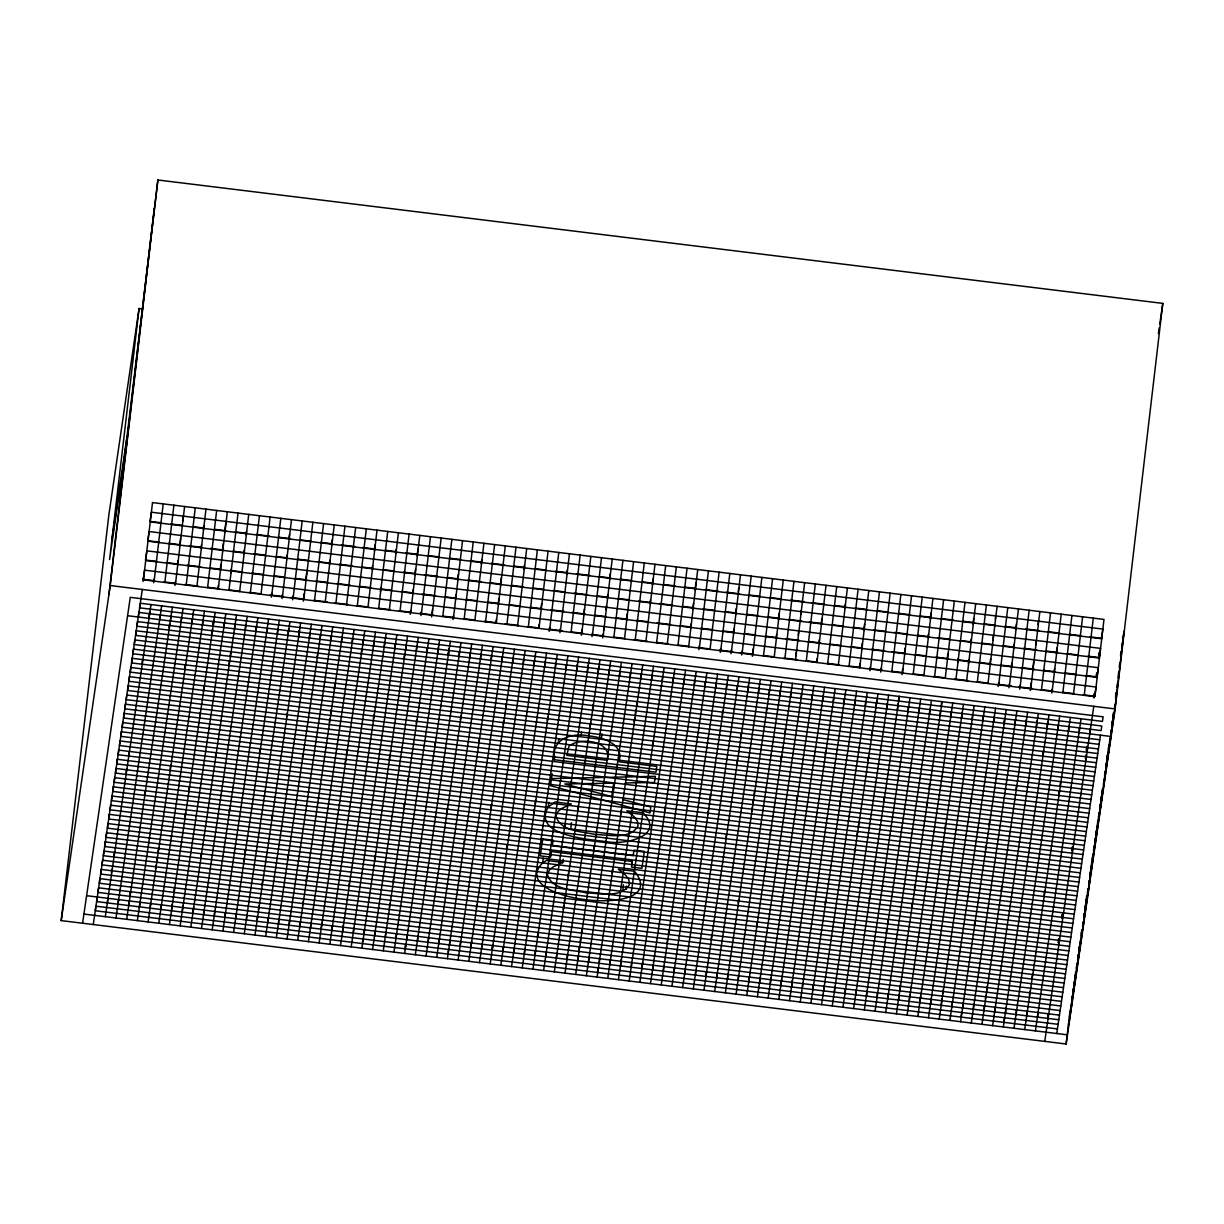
<?xml version="1.0" encoding="UTF-8"?>
<svg xmlns="http://www.w3.org/2000/svg" width="1224" height="1224" viewBox="0 0 1224 1224"><rect width="100%" height="100%" fill="white"/><g stroke="black" fill="none" stroke-linecap="round" stroke-linejoin="round"><path stroke-width="1.5" d="M607.976 756.386C607.578 739.832 579.595 737.659 569.022 746.089L566.773 755.346L607.395 760.333L608.343 753.158M124.358 458.587L157.881 179.989L1162.8 303.399L1115.156 708.941L1066.119 1044.011L61.2 920.601L108.844 515.059L139.062 308.509L142.627 308.938M139.062 308.509L109.579 559.552L127.036 440.227M108.89 594.711L154.27 208.478M61.2 920.601L110.236 585.531L157.881 179.989M95.855 905.944L95.288 910.763L1057.444 1028.925M97.201 896.764L96.635 901.583L1058.791 1019.745M98.547 887.584L97.981 892.403L1060.137 1010.565M99.878 878.404L99.312 883.223L1061.483 1001.385M101.225 869.224L100.659 874.043L1062.83 992.205M102.571 860.044L102.005 864.863L1064.161 983.04M103.918 850.864L103.352 855.698L1065.507 973.86M105.264 841.684L104.698 846.518L1066.854 964.68M106.595 832.504L106.029 837.338L1068.2 955.5M107.941 823.324L107.375 828.158L1069.546 946.32M109.288 814.144L108.722 818.978L1070.878 937.14M110.634 804.964L110.068 809.798L1072.224 927.96M111.981 795.784L111.415 800.618L1073.57 918.78M113.312 786.604L112.746 791.438L1074.917 909.6M114.658 777.424L114.092 782.258L1076.263 900.42M116.005 768.244L115.439 773.078L1077.594 891.24M117.351 759.064L116.785 763.898L1078.941 882.06M118.697 749.884L118.131 754.718L1080.287 872.88M120.029 740.704L119.462 745.538L1081.634 863.7M121.375 731.524L120.809 736.358L1082.98 854.52M122.721 722.344L122.155 727.178L1084.311 845.34M124.068 713.164L123.502 717.998L1085.657 836.16M125.414 703.984L124.848 708.818L1087.004 826.98M126.562 696.41L126.179 699.638L1088.35 817.8M128.092 685.624L127.525 690.458L1089.697 808.62M129.438 676.444L128.872 681.278L1091.028 799.44M130.784 667.264L130.218 672.098L1092.374 790.26M132.131 658.084L131.565 662.918L1093.721 781.08M133.462 648.904L132.896 653.738L1095.067 771.9M134.808 639.724L134.242 644.558L1096.413 762.72M136.155 630.544L135.589 635.378L1097.744 753.54M137.501 621.364L136.935 626.198L1099.091 744.36M138.281 617.018L138.847 612.184M139.995 604.61L139.613 607.838L1101.784 726L1101.11 730.59L138.955 612.428M142.978 581.461L143.422 577.697M107.314 902.899L107.896 898.079M148.961 618.319L149.726 611.893M153.673 582.777L154.117 579.013M154.132 581.125L163.205 503.89M118.009 904.215L118.575 899.395M159.655 619.635L160.222 614.815M164.827 582.44L173.9 505.191M128.704 905.531L129.27 900.696M170.35 620.951L170.916 616.131M175.047 585.393L175.491 581.63M177.495 564.677L177.939 560.913M179.698 545.827L180.586 538.3M182.575 521.347L183.019 517.568M175.506 583.756L184.595 506.507M139.398 906.846L139.964 902.011M181.045 622.266L181.611 617.432M186.201 585.072L195.274 507.822M150.078 908.162L150.644 903.327M191.724 623.582L192.29 618.747M201.088 548.459L201.532 544.695M203.291 529.625L203.735 525.846M196.896 586.388L205.969 509.138M160.772 909.463L161.339 904.643M202.419 624.898L202.985 620.063M207.59 587.688L216.663 510.454M171.467 910.778L172.217 904.337M213.114 626.198L213.68 621.379M218.04 588.775L218.484 584.995M220.259 569.925L220.917 564.279M222.462 551.091L223.349 543.548M224.68 532.241L225.782 522.832M218.27 589.004L227.343 511.754M182.162 912.094L182.911 905.653M223.808 627.514L224.375 622.695M230.724 573.123L231.168 569.359M228.965 590.32L238.037 513.07M192.841 913.41L193.606 906.969M234.488 628.83L235.054 623.995M243.851 553.707L244.295 549.943M246.055 534.873L246.498 531.109M239.659 591.636L248.732 514.386M203.536 914.726L204.102 909.891M245.183 630.146L245.749 625.311M250.354 592.952L259.427 515.702M214.231 916.026L214.797 911.207M255.877 631.462L256.443 626.627M261.033 594.252L270.106 517.018M224.925 917.342L225.491 912.523M266.557 632.762L267.138 627.943M271.269 597.22L271.713 593.441M271.728 595.568L280.801 518.318M235.605 918.658L236.171 913.823M277.251 634.078L277.817 629.258M281.964 598.536L282.407 594.757M286.615 558.97L287.059 555.191M289.048 538.239L289.491 534.475M282.423 596.884L291.496 519.634M246.299 919.974L246.865 915.139M287.946 635.394L288.696 628.952M292.658 599.837L293.102 596.073M293.117 598.199L302.19 520.95M256.994 921.289L257.56 916.455M298.641 636.709L299.39 630.268L298.748 634.047M303.338 601.152L304.225 593.625M305.77 580.436L306.658 572.893M303.797 599.515L312.87 522.266M267.689 922.59L268.255 917.771M309.32 638.025L309.901 633.191M314.492 600.831L323.564 523.581M278.368 923.906L278.934 919.086M320.015 639.326L320.581 634.506M329.378 564.218L329.822 560.439M331.582 545.369L332.255 539.723M325.186 602.132L334.259 524.897M289.063 925.222L289.629 920.402M330.709 640.642L331.276 635.822M335.866 603.447L344.954 526.198M299.758 926.537L300.324 921.703M341.404 641.957L341.97 637.138M346.56 604.763L355.633 527.513M310.437 927.853L311.018 923.018M352.084 643.273L352.65 638.438M357.255 606.079L366.328 528.829M321.132 929.169L321.897 922.728M362.778 644.589L363.344 639.754M372.142 569.466L372.57 565.702M374.345 550.632L375.018 544.971M367.95 607.395L377.023 530.145M331.826 930.469L332.392 925.65M373.473 645.905L374.039 641.07M380.389 591.498L380.832 587.734M378.629 608.695L387.717 531.461M342.521 931.785L343.271 925.344M384.168 647.205L384.734 642.386M395.734 553.248L396.178 549.484M389.324 610.011L398.397 532.761M353.2 933.101L353.782 928.266M394.847 648.521L395.413 643.702M400.019 611.327L409.091 534.077M363.895 934.417L364.461 929.582M405.542 649.837L406.108 645.002M410.254 614.28L410.698 610.516M412.687 593.563L413.131 589.784M414.89 574.714L415.563 569.068M417.109 555.88L417.996 548.337M410.713 612.643L419.786 535.393M374.59 935.733L375.156 930.898M416.237 651.153L416.803 646.318M420.934 615.596L421.377 611.832M421.393 613.958L430.466 536.709M385.285 937.033L385.851 932.214M426.931 652.468L427.497 647.634M431.628 616.911L432.516 609.368M432.087 615.259L441.16 538.024M395.964 938.349L396.53 933.529M437.611 653.769L438.376 647.343M442.782 616.575L451.855 539.325M405.404 946.994L405.787 943.781L405.236 947.452M406.659 939.665L407.225 934.83M448.305 655.085L449.055 648.644M453.018 619.543L453.461 615.764M455.45 598.811L455.894 595.048M457.654 579.977L458.327 574.316M453.477 617.891L462.55 540.641M417.353 940.981L417.919 936.146M459 656.401L459.566 651.566M464.156 619.206L473.229 541.957M428.048 942.296L428.614 937.462M469.695 657.716L470.261 652.882M481.262 563.759L481.69 559.98M474.851 620.522L483.924 543.272M438.728 943.597L439.294 938.777M480.374 659.032L480.94 654.197M485.546 621.838L494.618 544.588M448.168 952.241L448.55 949.028M449.422 944.913L449.988 940.093M491.069 660.333L491.635 655.513M495.995 622.909L496.439 619.13M498.214 604.059L498.872 598.414M500.417 585.225L501.304 577.682M496.24 623.138L505.313 545.889M460.117 946.229L460.683 941.394M501.763 661.649L502.33 656.829M506.92 624.454L515.993 547.204M470.812 947.544L471.561 941.103M512.443 662.964L513.024 658.13M524.025 569.007L524.453 565.243M517.614 625.77L526.687 548.52M481.491 948.86L482.057 944.025M523.138 664.28L523.704 659.445M528.309 627.086L537.382 549.836M492.186 950.161L492.752 945.341M533.832 665.596L534.398 660.761M538.759 628.157L539.203 624.393M540.977 609.307L541.635 603.662M538.988 628.402L548.077 551.152M502.88 951.476L503.447 946.657M544.527 666.896L545.093 662.077M549.224 631.355L549.668 627.591M549.683 629.702L558.756 552.468M513.575 952.792L514.141 947.973M555.206 668.212L555.773 663.393M559.919 632.67L560.362 628.891M566.773 574.255L567.217 570.491M560.378 631.018L569.451 553.768M524.255 954.108L524.821 949.273M548.23 807.044L555.008 801.98L571.333 803.969L562.015 808.299L557.991 811.497L555.971 815.873C560.057 831.616 582.196 831.402 595.216 834.477C608.726 834.707 629.932 840.001 638.087 825.955L637.337 821.12L634.277 816.867L626.902 810.808L643.013 812.782C666.468 836.711 623.2 845.264 606.492 841.638C590.687 839.557 531.446 835.824 548.23 807.044L548.796 802.225M623.047 799.624L650.862 807.06L650.005 812.92L550.509 785.731L552.131 773.752M554.319 759.721C551.198 738.271 572.144 732.472 589.004 735.945C602.376 737.2 624.668 744.024 618.931 761.756L656.814 766.408L655.972 772.206L554.319 759.721L554.702 756.509M542.66 862.92L546.455 860.411L562.78 862.415L553.462 866.73L549.438 869.943L547.419 874.319C551.504 890.062 573.643 889.848 586.663 892.923C600.173 893.153 621.379 898.447 629.534 884.401L628.784 879.566L625.724 875.313L618.349 869.239L634.46 871.228C674.393 920.066 503.63 902.011 542.66 862.92L543.226 858.085M565.901 669.528L566.467 664.708M571.072 632.334L580.145 555.084M558.389 742.356L558.771 739.143M534.949 955.424L535.515 950.589M576.596 670.844L577.162 666.009M581.308 635.287L581.966 629.641M583.741 614.57L584.399 608.909M581.752 633.649L590.84 556.4M545.644 956.74L546.21 951.905M565.075 826.812L565.442 823.584M562.703 862.889L563.162 859.202M587.291 672.16L588.04 665.718M591.988 636.602L592.431 632.839M592.447 634.965L601.519 557.716M581.109 735.318L581.492 732.105M570.69 829.168L571.44 822.727M556.323 958.04L556.905 953.221M589.004 735.945L589.371 732.717M597.97 673.475L598.735 667.034M602.682 637.918L603.126 634.154M603.57 630.375L604.013 626.611M606.002 609.659L606.446 605.88M607.333 598.352L607.777 594.589M609.766 577.621L610.21 573.857M603.141 636.266L612.214 559.031M567.018 959.356L567.584 954.536M608.665 674.776L609.231 669.956M601.382 738.485L601.948 733.666M613.836 637.582L622.909 560.332M577.713 960.672L578.279 955.837M619.359 676.092L619.925 671.272M626.504 619.818L627.162 614.157M624.515 638.897L633.588 561.648M588.407 961.988L588.973 957.153M630.054 677.408L630.62 672.573M635.21 640.213L644.283 562.963M599.087 963.303L599.653 958.469M640.733 678.723L641.299 673.889M650.097 603.6L650.541 599.837M652.3 584.766L652.973 579.105M645.905 641.529L654.978 564.279M609.782 964.604L610.348 959.784M622.695 891.21L623.46 884.784M626.214 889.312L626.596 886.084M651.428 680.039L651.994 675.204M656.599 642.845L665.672 565.595M631.905 863.853L632.273 860.64M620.476 965.92L621.226 959.478M662.123 681.34L662.689 676.52M667.279 644.145L676.352 566.896M631.171 967.235L631.737 962.401M672.817 682.655L673.384 677.836M677.974 645.461L687.047 568.211M641.85 968.551L642.615 962.11M683.497 683.971L684.063 679.136M690.642 627.698L691.086 623.934M692.861 608.848L693.518 603.202M695.064 590.014L695.951 582.471M688.668 646.777L697.741 569.527M652.545 969.867L653.111 965.032M694.192 685.287L694.758 680.452M698.904 649.73L699.348 645.966M699.363 648.093L708.436 570.843M663.24 971.168L663.806 966.348M704.886 686.603L705.452 681.768M710.042 649.409L719.115 572.159M673.934 972.483L674.501 967.664M715.566 687.903L716.147 683.084M720.278 652.361L720.722 648.598M720.737 650.709L729.81 573.475M684.614 973.799L685.18 968.98M726.26 689.219L726.827 684.4M730.973 653.677L731.417 649.898M733.406 632.946L733.849 629.182M735.624 614.111L736.282 608.45M738.271 591.498L738.715 587.734M731.432 652.025L740.505 574.775M695.308 975.115L695.691 971.902M736.955 690.535L737.521 685.715M741.668 654.978L742.111 651.214M742.127 653.341L751.199 576.091M706.003 976.431L706.569 971.596M747.65 691.851L748.399 685.409M752.347 656.293L753.234 648.766M752.806 654.656L761.879 577.407M716.698 977.746L717.264 972.912M758.329 693.167L758.911 688.332M763.501 655.972L772.573 578.722M727.377 979.047L727.943 974.227M769.024 694.482L769.59 689.648M776.169 638.194L776.613 634.43M778.388 619.359L779.045 613.698M774.195 657.273L783.268 580.038M738.072 980.363L738.638 975.543M779.719 695.783L780.285 690.963M784.875 658.588L793.963 581.339M748.767 981.679L749.333 976.844M790.413 697.099L790.979 692.279M795.784 655.896L796.227 652.132M798.216 635.164L798.66 631.4M800.649 614.448L801.093 610.684M795.569 659.904L804.642 582.655M759.446 982.994L760.028 978.16M801.093 698.414L801.659 693.58M806.264 661.22L815.337 583.97M770.141 984.31L770.906 977.869M811.787 699.73L812.354 694.895M816.714 662.291L817.158 658.527M818.933 643.457L819.376 639.678M821.151 624.607L821.809 618.962M816.959 662.536L826.032 585.286M780.836 985.611L781.585 979.185M822.482 701.046L823.048 696.211M827.638 663.836L836.726 586.602M791.53 986.926L792.28 980.485M833.177 702.346L833.743 697.527M844.744 608.389L845.187 604.625M838.333 665.152L847.406 587.903M802.409 986.636L802.776 983.408M843.856 703.662L844.422 698.843M849.028 666.468L858.101 589.218M812.904 989.558L813.47 984.723M854.551 704.978L855.117 700.143M859.477 667.539L859.921 663.775M861.696 648.705L862.354 643.044M863.899 629.855L864.572 624.209M859.722 667.784L868.795 590.534M823.599 990.874L824.165 986.039M865.246 706.294L865.812 701.459M869.943 670.737L870.386 666.973M870.402 669.1L879.475 591.85M834.294 992.174L834.86 987.355M875.94 707.61L876.69 701.168M880.637 672.053L881.081 668.289M881.096 670.415L890.169 593.166M844.973 993.49L845.539 988.671M886.62 708.91L887.186 704.091M891.791 671.716L900.864 594.466M855.668 994.806L856.234 989.986M897.314 710.226L898.064 703.8M902.027 674.684L902.685 669.023M904.459 653.953L905.117 648.307M902.486 673.032L911.559 595.782M866.363 996.122L866.929 991.287M908.009 711.542L908.575 706.722M913.165 674.347L922.238 597.098M877.057 997.438L877.623 992.603M918.704 712.858L919.27 708.023M928.052 637.735L928.496 633.971M930.271 618.9L930.929 613.239M923.86 675.663L932.933 598.414M887.737 998.738L888.303 993.919M929.383 714.173L929.949 709.339M934.555 676.979L943.628 599.729M898.431 1000.054L898.997 995.234M940.078 715.489L940.644 710.654M947.223 659.201L947.881 653.555M945.249 678.28L954.322 601.045M909.126 1001.37L909.876 994.928M950.773 716.79L951.339 711.97M957.688 662.398L958.132 658.634M955.929 679.595L965.002 602.346M919.821 1002.686L920.57 996.244M961.452 718.106L962.033 713.286M968.383 663.714L968.827 659.95M970.816 642.982L971.259 639.219M973.034 624.148L973.692 618.503M966.623 680.911L975.696 603.662M930.5 1004.001L931.066 999.166M972.147 719.421L972.713 714.587M977.318 682.227L986.391 604.977M941.195 1005.317L941.944 998.876M982.841 720.737L983.408 715.902M989.986 664.464L990.644 658.803M992.863 639.968L993.307 636.189M995.296 619.237L995.739 615.473M987.998 683.543L997.086 606.293M951.889 1006.618L952.456 1001.798M993.536 722.053L994.102 717.218M998.233 686.496L998.677 682.732M998.692 684.843L1007.765 607.609M961.131 1016.884L961.513 1013.656M962.569 1007.933L963.15 1003.114M1004.216 723.353L1004.782 718.534M1008.928 687.812L1009.372 684.032M1011.361 667.08L1011.804 663.316M1013.579 648.246L1014.023 644.467M1015.782 629.396L1016.456 623.75M1009.387 686.159L1018.46 608.909M973.264 1009.249L973.83 1004.414M1014.91 724.669L1015.476 719.85M1019.623 689.127L1020.066 685.348M1020.082 687.475L1029.154 610.225M983.958 1010.565L984.524 1005.73M1025.605 725.985L1026.355 719.544M1030.302 690.428L1031.189 682.9M1032.75 669.712L1033.622 662.169M1035.626 645.216L1036.07 641.452M1038.059 624.485L1038.503 620.721M1030.761 688.791L1039.849 611.541M994.653 1011.881L995.219 1007.046M1036.3 727.301L1037.049 720.86M1041.456 690.106L1050.529 612.857M1003.894 1022.132L1004.277 1018.904M1005.332 1013.181L1005.914 1008.362M1046.979 728.617L1047.744 722.175M1051.691 693.059L1052.135 689.296M1054.124 672.328L1054.568 668.564M1056.343 653.494L1057.001 647.848M1052.15 691.422L1061.223 614.173M1016.027 1014.497L1016.593 1009.678M1057.674 729.917L1058.056 726.704M1062.845 692.723L1071.918 615.473M1026.722 1015.813L1027.288 1010.978M1068.368 731.233L1068.935 726.413M1073.524 694.039L1082.597 616.789M1037.417 1017.129L1037.983 1012.294M1079.063 732.549L1079.629 727.714M1084.219 695.354L1093.292 618.105M1047.79 1017.725L1048.172 1014.512M1058.622 942.404L1059.066 938.624M1058.867 942.633L1059.311 938.869M1061.744 918.153L1062.187 914.374M1062.447 917.801L1062.891 914.037M1072.056 850.604L1072.499 846.84M1072.301 850.848L1072.744 847.069M1085.489 758.803L1085.933 755.04M1086.376 750.205L1086.82 746.441M1085.734 759.048L1086.178 755.269M1087.05 746.671L1086.606 750.45L1087.325 746.655M1093.751 697.588L1094.179 693.824M1096.184 676.857L1096.628 673.093M1089.743 733.865L1090.309 729.03M1093.981 697.833L1094.424 694.054M1096.413 677.101L1096.857 673.338M1098.846 656.385L1099.29 652.606M1096.888 677.591L1097.347 673.659M1099.106 658.741L1099.81 652.744M1066.119 1044.011L1068.583 1023.05M1069.256 1017.404L1069.699 1013.64M1069.929 1013.87L1068.598 1025.177L1114.957 708.466L1124.03 631.232L1122.944 638.576M1070.388 1011.162L1071.046 1005.516M1071.704 999.87L1072.148 996.091M1069.944 1015.996L1072.392 996.336L1071.704 1000.207M1072.836 992.572L1073.28 988.793M1071.291 1006.816L1073.509 989.038M1073.953 985.274L1074.397 981.51M1072.851 995.755L1074.626 980.684M1075.299 976.094L1075.743 972.33M1073.984 988.456L1075.973 972.56M1076.416 968.796L1077.089 963.15M1075.315 979.276L1077.319 963.38M1077.763 959.616L1078.191 954.781M1078.864 950.191L1079.308 946.427M1076.661 970.096L1078.436 955.026M1078.88 952.318L1079.553 946.672M1078.007 960.916L1079.782 945.846M1080.226 943.138L1080.67 939.374M1081.328 933.728L1081.771 929.949M1079.354 951.736L1080.899 938.548M1081.343 935.84L1082.016 930.194M1080.7 942.556L1082.245 930.439M1082.689 926.66L1083.133 921.84M1083.806 917.25L1084.25 913.471M1082.705 928.786L1083.362 922.07M1083.821 919.377L1084.479 913.716M1085.137 908.07L1085.581 904.291M1083.378 924.196L1084.709 912.89M1085.152 910.197L1085.826 904.536M1086.269 900.772L1086.698 895.937M1084.724 915.016L1086.943 896.182M1086.285 903.955L1087.172 896.427M1087.631 893.719L1088.06 888.884M1088.733 884.294L1089.176 880.53M1087.631 894.775L1088.289 889.129M1089.176 881.586L1088.733 885.35L1089.36 881.448M1088.075 892.066L1089.635 879.949M1090.079 876.17L1090.523 871.35M1091.181 866.76L1091.624 862.981M1089.421 882.886L1090.752 871.58M1091.196 868.887L1091.869 863.226M1092.313 859.462L1092.757 855.698M1090.768 873.706L1093.216 854.046M1093.659 850.282L1094.103 846.518M1092.114 864.526L1094.332 845.692M1094.776 842.984L1095.205 838.149M1093.675 853.465L1095.449 838.394M1096.123 833.804L1096.566 830.04M1094.792 846.166L1095.679 838.639M1096.138 835.931L1096.796 830.27M1097.239 826.506L1097.683 821.671M1096.138 836.986L1098.142 821.09M1098.586 817.326L1099.014 812.491M1099.688 807.901L1100.131 804.137M1097.484 827.806L1099.259 812.736M1099.703 810.028L1100.376 804.382M1098.831 818.626L1100.606 804.627M1101.049 800.848L1101.478 796.028M1100.177 809.446L1100.621 805.683M1101.064 802.975L1102.61 788.73L1102.09 792.494M1101.508 800.266L1103.069 788.149M1103.513 784.37L1103.956 779.55M1104.629 774.96L1105.058 771.181M1103.528 786.496L1104.186 779.78M1104.645 777.087L1105.303 771.426M1104.201 781.907L1105.532 771.671M1105.976 767.907L1106.649 762.246L1105.961 766.056M1105.547 772.726L1107.766 753.892M1108.424 749.302L1108.868 745.538M1107.108 761.665L1109.112 745.768M1109.556 742.004L1110 738.24M1108.24 754.367L1109.112 746.839M1109.556 743.06L1110 739.296M1108.898 749.777L1110.229 738.47M1110.688 735.777L1111.346 730.116M1112.004 724.47L1112.448 720.707M1110.245 740.596L1111.576 729.305M1112.019 726.597L1112.693 720.936M1113.136 717.172L1113.565 712.337M1115.569 696.441L1116.013 692.677M1111.591 731.417L1113.809 712.582M1114.483 707.992L1114.926 704.228M1115.584 698.567L1116.242 692.922M1116.915 687.261L1117.374 683.375M1118.017 677.851L1118.675 672.19M1119.256 667.294L1119.822 662.459M1120.679 655.238L1121.123 651.474L1120.511 655.253M111.843 540.243L126.623 439.263M82.574 923.233L130.28 597.343L1103.13 716.82L1102.457 721.41L140.286 603.248M93.269 924.533L142.305 589.478M111.415 873.033L111.965 869.254M113.985 855.484L114.536 851.705M126.133 772.405L126.699 768.626M128.627 755.407L129.178 751.628M142.091 663.423L142.642 659.659M105.31 916.669L150.98 604.549M115.989 917.985L161.675 605.865M129.836 895.876L130.387 892.097M144.478 795.799L145.029 792.02M169.08 627.744L169.631 623.965M126.684 919.301L172.37 607.181M137.379 920.616L183.049 608.496M155.555 868.841L156.106 865.062M156.749 860.732L157.299 856.953M158.049 851.843L158.6 848.064M170.197 768.764L170.763 764.985M184.931 668.136L185.482 664.357M148.073 921.932L193.744 609.812M158.753 923.233L204.439 611.128M173.9 892.235L174.451 888.456M184.946 816.699L185.513 812.935M188.542 792.158L189.093 788.378M199.68 716.071L200.231 712.292M203.276 691.529L203.827 687.75M211.844 632.992L212.395 629.212M213.144 624.102L213.695 620.323M169.447 924.548L215.133 612.428M180.142 925.864L225.813 613.744M200.812 857.091L201.363 853.312M215.531 756.463L216.082 752.683M228.995 664.494L229.546 660.715M230.173 656.385L230.739 652.606M190.837 927.18L236.507 615.06M201.516 928.496L247.202 616.376M229.102 812.522L229.653 808.743M255.908 629.35L256.459 625.571M212.211 929.796L257.882 617.692M222.906 931.112L268.576 618.992M243.653 861.788L244.203 858.024M244.953 852.899L245.504 849.135M259.595 752.821L260.146 749.057M233.6 932.428L279.271 620.308M244.28 933.744L289.966 621.624M258.402 909.738L258.952 905.959M261.997 885.197L262.548 881.418M271.866 817.77L272.417 813.991M286.584 717.142L287.135 713.363M254.975 935.059L300.645 622.939M265.669 936.36L311.34 624.255M287.716 858.162L288.267 854.383M302.435 757.534L303.001 753.755M317.093 657.456L317.643 653.677M276.364 937.676L322.034 625.556M287.043 938.992L332.729 626.872M302.542 905.546L303.093 901.767M306.061 881.555L306.612 877.776M329.348 722.389L329.899 718.61M330.648 713.5L331.199 709.721M334.244 688.944L334.795 685.18M297.738 940.307L343.409 628.187M308.433 941.623L354.103 629.503M330.557 862.859L331.107 859.08M333.05 845.861L333.601 842.081M345.199 762.782L345.765 759.002M346.499 753.892L347.065 750.113M361.157 653.815L361.707 650.036M319.127 942.924L364.798 630.819M329.807 944.24L375.493 632.135M348.901 886.253L349.452 882.473M373.412 718.748L373.963 714.969M340.502 945.555L386.172 633.435M351.196 946.871L396.867 634.751M362.472 942.205L363.023 938.533M374.62 859.217L375.171 855.438M389.263 759.14L389.829 755.361M403.997 658.512L404.547 654.733M361.876 948.187L407.561 636.067M372.57 949.503L418.256 637.383M389.37 907.168L389.921 903.389M392.965 882.611L393.516 878.847M404.104 806.539L404.654 802.76M407.684 781.983L408.25 778.204M416.252 723.445L416.803 719.666M383.265 950.803L428.936 638.698M393.96 952.119L439.63 639.999M419.954 846.931L420.505 843.152M434.597 746.839L435.147 743.075M448.061 654.871L448.611 651.091M404.639 953.435L450.325 641.315M415.334 954.751L461.004 642.631M446.867 811.787L447.418 808.008M460.316 719.819L460.867 716.04M426.029 956.066L471.699 643.946M436.723 957.367L482.394 645.262M462.718 852.179L463.269 848.4M464.018 843.29L464.569 839.511M478.661 743.213L479.211 739.434M447.403 958.683L493.088 646.563M458.097 959.999L503.768 647.879M476.274 908.223L476.84 904.444M490.931 808.146L491.482 804.367M503.171 724.516L503.722 720.737M505.65 707.518L506.201 703.739M468.792 961.314L514.462 649.194M479.487 962.63L525.157 650.51M492.14 948.615L492.691 944.836M506.782 848.538L507.333 844.759M521.5 747.91L522.051 744.131M490.166 963.931L535.852 651.826M500.861 965.246L546.531 653.126M533.771 812.843L534.322 809.064M535.072 803.954L535.622 800.175M547.235 720.875L547.786 717.096M511.556 966.562L557.226 654.442M522.25 967.878L567.921 655.758M537.458 936.329L538.024 932.55M576.703 668.182L577.254 664.418M532.93 969.194L578.615 657.074M543.624 970.51L589.295 658.39M563.193 909.294L563.744 905.515M564.371 901.185L564.922 897.406M567.967 876.629L568.517 872.865M577.835 809.217L578.386 805.438M589.983 726.123L590.549 722.344M592.554 708.574L593.105 704.81M554.319 971.81L599.99 659.705M564.998 973.126L610.684 661.006M579.044 949.686L579.595 945.907M580.222 941.577L580.773 937.798M581.522 932.688L582.088 928.909M593.686 849.594L594.237 845.83M575.693 974.442L621.379 662.322M586.388 975.758L632.058 663.638M597.404 972.912L597.939 969.24M612.031 873.003L612.581 869.224M620.675 813.914L621.226 810.135M634.139 721.931L634.69 718.167M635.317 713.837L635.868 710.058M636.618 704.947L637.168 701.168M597.082 977.073L642.753 664.953M607.762 978.374L653.448 666.269M624.378 937.385L624.928 933.606M652.484 745.339L653.035 741.56M618.457 979.69L664.142 667.57M629.151 981.005L674.822 668.885M651.275 902.241L651.826 898.462M664.739 810.273L665.29 806.494M679.381 710.195L679.932 706.416M639.846 982.321L685.517 670.201M650.525 983.637L696.211 671.517M667.141 942.633L667.692 938.854M668.442 933.744L668.993 929.965M683.084 833.666L683.635 829.887M661.22 984.938L706.891 672.833M671.915 986.253L717.585 674.133M695.339 898.6L695.89 894.836M707.579 814.97L708.13 811.191M710.073 797.971L710.624 794.192M722.221 714.893L722.787 711.113M682.61 987.569L728.28 675.449M693.289 988.885L738.975 676.765M711.205 938.992L711.756 935.228M725.924 838.364L726.475 834.584M736.97 762.843L737.537 759.064M740.566 738.286L741.117 734.507M703.984 990.201L749.654 678.081M714.678 991.516L760.349 679.397M738.194 903.312L738.745 899.533M751.643 811.328L752.194 807.549M752.837 803.235L753.387 799.456M754.137 794.345L754.688 790.566M766.285 711.251L766.851 707.472M725.373 992.817L771.043 680.712M736.052 994.133L781.738 682.013M756.524 926.706L757.075 922.927M769.988 834.737L770.539 830.958M781.034 759.201L781.601 755.422M784.63 734.645L785.181 730.881M746.747 995.449L792.418 683.329M757.442 996.764L803.112 684.644M782.258 899.671L782.809 895.891M796.901 799.593L797.451 795.814M811.619 698.965L812.17 695.186M768.137 998.08L813.807 685.96M778.816 999.381L824.502 687.276M825.19 755.009L825.741 751.23M789.511 1000.696L835.181 688.577M800.205 1002.012L845.876 689.892M812.858 987.998L813.409 984.234M825.098 904.368L825.649 900.589M839.74 804.29L840.291 800.511M841.041 795.401L841.592 791.622M810.885 1003.328L856.571 691.208M821.579 1004.644L867.265 692.524M843.443 927.761L843.994 923.982M854.49 852.241L855.041 848.462M856.892 835.793L857.443 832.014M858.085 827.684L858.636 823.905M867.954 760.257L868.505 756.478M871.534 735.716L872.1 731.937M832.274 1005.944L877.945 693.84M842.969 1007.26L888.639 695.14M869.162 900.726L869.713 896.947M870.341 892.633L870.891 888.854M883.804 800.649L884.355 796.87M898.523 700.021L899.089 696.242M853.648 1008.576L899.334 696.456M864.343 1009.892L910.013 697.772M886.191 933.025L886.757 929.246M887.507 924.12L888.058 920.356M875.038 1011.208L920.708 699.088M885.732 1012.508L931.403 700.403M899.762 989.069L900.313 985.289M911.926 905.99L912.477 902.21M914.481 888.44L915.047 884.661M926.644 805.346L927.195 801.582M929.138 788.363L929.689 784.584M941.287 705.269L941.853 701.49M896.412 1013.824L942.097 701.719M907.106 1015.14L952.777 703.02M930.347 928.832L930.898 925.053M941.394 853.296L941.944 849.517M944.989 828.755L945.54 824.976M954.858 761.328L955.409 757.549M917.801 1016.456L963.472 704.336M928.496 1017.771L974.166 705.651M942.602 993.766L943.153 989.986M957.245 893.688L957.811 889.909M958.545 884.799L959.111 881.02M970.709 801.72L971.259 797.941M939.175 1019.087L984.861 706.967M949.87 1020.388L995.54 708.283M974.411 925.191L974.962 921.412M985.458 849.655L986.009 845.876M989.053 825.114L989.604 821.335M1000.192 749.027L1000.742 745.248M1003.772 724.486L1004.338 720.707M960.565 1021.703L1006.235 709.583M971.259 1023.019L1016.93 710.899M985.366 999.014L985.917 995.234M986.666 990.124L987.217 986.345M1001.309 890.047L1001.875 886.268M1016.042 789.419L1016.593 785.64M981.939 1024.335L1027.624 712.215M992.633 1025.651L1038.304 713.531M1042.955 754.275L1043.506 750.511M1003.328 1026.951L1048.999 714.847M1014.008 1028.267L1059.693 716.147M1029.43 995.387L1029.981 991.608M1032 977.838L1032.551 974.059M1044.164 894.744L1044.715 890.98M1058.806 794.667L1059.357 790.888M1060.106 785.777L1060.657 781.998M1024.702 1029.583L1070.388 717.463M1035.397 1030.899L1081.067 718.779M1098.616 656.141L1099.06 653.081M1058.087 942.602L1058.638 938.823M1061.927 918.275L1062.478 914.496M1086.514 750.22L1087.065 746.441M1047.545 1018.399L1048.081 1014.727M1072.117 850.512L1072.668 846.733M1047.897 1017.97L1048.341 1014.91M1072.362 850.726L1072.912 846.947M1087.019 750.649L1087.57 746.87M1044.745 1041.394L1093.782 706.324M1158.394 333.509L1159.22 327.864M1159.771 324.1L1162.8 303.399M1056.771 1033.515L1100.437 735.18M1121.872 645.92L1122.408 642.248M1072.805 992.649L1073.356 988.87M1075.299 975.65L1075.85 971.871M1076.401 968.108L1076.952 964.328M1077.778 958.667L1078.329 954.888M1078.88 951.109L1079.43 947.33M1081.373 934.111L1081.924 930.332M1083.852 917.113L1084.418 913.349M1084.969 909.57L1085.52 905.791M1086.346 900.13L1086.897 896.351M1087.447 892.571L1087.998 888.792M1089.941 875.573L1090.492 871.794M1092.42 858.575L1092.971 854.811M1093.537 851.032L1094.088 847.253M1096.015 834.034L1096.566 830.255M1098.509 817.035L1099.06 813.256M1100.988 800.052L1101.539 796.273M1104.584 775.496L1105.134 771.717M1108.454 749.057L1109.005 745.278M1110.658 733.956L1111.208 730.177M1112.05 724.516L1112.601 720.737M1113.151 716.958L1113.702 713.179M1069.73 1015.522L1071.122 1006.082M1071.673 1002.303L1073.601 989.084M1074.152 985.305L1074.718 981.541M1075.269 977.762L1076.095 972.086M1076.646 968.322L1077.197 964.543M1077.747 960.764L1079.69 947.544M1080.241 943.765L1080.792 939.986M1081.343 936.222L1082.169 930.546M1082.72 926.767L1083.271 923.003M1083.837 919.224L1084.663 913.563M1085.214 909.784L1085.764 906.005M1086.315 902.226L1088.258 889.006M1089.911 877.684L1090.737 872.008M1091.288 868.244L1091.839 864.465M1092.389 860.686L1093.231 855.025M1093.782 851.246L1095.434 839.909M1095.985 836.145L1096.811 830.469M1097.377 826.69L1099.305 813.486M1099.856 809.707L1101.799 796.487M1102.35 792.708L1102.9 788.929M1103.451 785.15L1105.379 771.931M1105.93 768.167L1107.873 754.948M1108.424 751.169L1110.352 737.95M1110.918 734.171L1111.469 730.391M1112.019 726.612L1113.396 717.172M551.565 778.571L655.36 776.337L654.457 782.473L625.479 782.932M161.415 522.801L150.032 521.409L151.378 512.229L1102.855 629.075L1101.508 638.255L1090.14 636.862M170.886 523.964L182.254 525.356M193.637 526.764L203.108 527.927M214.475 529.319L225.859 530.711M235.329 531.874L246.697 533.282M256.183 534.444L269.448 536.066M278.919 537.229L290.287 538.637M299.773 539.799L311.141 541.192M320.627 542.354L331.995 543.747M341.465 544.909L354.731 546.547M362.319 547.48L375.584 549.102M385.055 550.264L396.438 551.672M405.909 552.835L417.277 554.227M428.66 555.62L438.131 556.782M449.499 558.19L460.882 559.582M470.353 560.745L481.721 562.137M491.207 563.3L504.472 564.937M513.942 566.1L525.326 567.492M534.796 568.655L546.164 570.047M555.65 571.226L567.018 572.618M576.489 573.781L589.754 575.402M599.24 576.565L610.608 577.973M620.094 579.136L631.462 580.528M642.829 581.92L652.316 583.083M663.683 584.491L675.051 585.883M684.522 587.046L695.905 588.438M705.376 589.601L718.641 591.238M726.23 592.171L739.495 593.793M748.966 594.956L760.349 596.363M769.819 597.526L781.187 598.918M790.673 600.081L803.939 601.703M811.512 602.636L824.792 604.274M834.263 605.436L845.631 606.829M855.117 607.991L866.485 609.399M877.853 610.791L887.339 611.954M898.707 613.346L910.075 614.739M919.561 615.917L930.929 617.309M940.399 618.472L953.664 620.094M963.15 621.257L974.518 622.664M983.989 623.827L995.372 625.219M1004.843 626.382L1016.211 627.774M1025.697 628.937L1038.962 630.574M1048.433 631.737L1059.816 633.129M1069.286 634.292L1080.654 635.7M150.246 521.883L1101.722 638.729M159.135 542.11L147.767 540.717L149.114 531.537L1100.59 648.383L1099.244 657.563L1087.861 656.171M168.621 543.272L179.989 544.68M189.46 545.843L200.843 547.235M210.314 548.398L223.579 550.035M233.065 551.198L244.433 552.59M253.903 553.753L265.287 555.145M276.655 556.553L286.125 557.716M297.508 559.108L308.876 560.5M318.347 561.663L329.73 563.071M339.201 564.233L352.466 565.855M361.937 567.018L373.32 568.41M382.791 569.588L394.159 570.981M403.645 572.144L415.012 573.536M424.498 574.699L437.764 576.336M447.234 577.499L458.602 578.891M468.088 580.054L481.353 581.691M490.824 582.853L500.31 584.016M511.678 585.409L523.046 586.801M532.532 587.964L543.9 589.371M553.37 590.534L564.754 591.926M574.224 593.089L587.489 594.726M596.975 595.889L608.343 597.281M617.814 598.444L629.197 599.837M638.668 600.999L650.036 602.407M659.522 603.57L672.787 605.192M682.258 606.354L693.626 607.762M703.111 608.925L714.479 610.317M725.847 611.709L735.333 612.872M746.701 614.28L758.069 615.672M767.555 616.835L778.923 618.227M788.394 619.39L801.674 621.027M809.248 621.96L822.513 623.582M831.999 624.745L843.367 626.137M852.837 627.3L864.221 628.708M873.691 629.87L885.059 631.263M894.545 632.426L907.81 634.063M917.281 635.225L928.664 636.618M938.135 637.781L949.503 639.173M960.886 640.58L970.357 641.743M981.725 643.136L993.092 644.528M1002.578 645.691L1013.946 647.098M1023.432 648.261L1036.697 649.883M1046.168 651.046L1057.536 652.453M1067.022 653.616L1078.39 655.008M147.982 541.192L1099.443 658.038M156.871 561.433L145.503 560.026L146.849 550.846L1098.311 667.692L1096.964 676.872L1085.596 675.48M166.342 562.596L177.725 563.989M187.195 565.151L200.461 566.773M209.947 567.951L221.315 569.344M230.785 570.506L242.168 571.899M251.639 573.062L263.007 574.454M274.39 575.861L283.861 577.024M295.229 578.417L306.612 579.809M316.083 580.972L327.451 582.379M336.937 583.542L350.202 585.164M359.672 586.327L371.04 587.734M380.526 588.897L391.894 590.289M401.38 591.452L412.748 592.844M422.219 594.007L435.484 595.644M444.97 596.807L456.338 598.199M465.808 599.362L477.192 600.77M488.56 602.162L498.03 603.325M509.413 604.717L520.781 606.125M530.252 607.288L541.635 608.68M551.106 609.843L564.371 611.464M571.96 612.398L585.225 614.035M594.696 615.198L606.079 616.59M615.55 617.753L626.918 619.145M636.404 620.323L647.771 621.716M657.242 622.878L670.523 624.5M679.993 625.663L691.361 627.071M700.847 628.233L712.215 629.626M723.583 631.018L733.069 632.181M744.437 633.588L755.805 634.981M765.291 636.143L776.659 637.536M786.129 638.698L799.394 640.336M808.88 641.498L820.248 642.891M829.719 644.053L841.102 645.461M850.573 646.624L861.941 648.016M871.427 649.179L884.692 650.816M892.265 651.734L905.546 653.371M915.016 654.534L926.384 655.926M935.87 657.089L947.238 658.497M958.606 659.889L969.989 661.281M979.46 662.444L990.828 663.836M1000.314 665.014L1011.682 666.407M1021.153 667.57L1034.418 669.191M1043.904 670.354L1055.272 671.762M1064.758 672.925L1076.126 674.317M145.702 560.5L1097.178 677.362M154.607 580.742L143.239 579.334L144.57 570.154L1096.046 687.016L1094.7 696.196L1083.332 694.788M164.077 581.905L175.445 583.297M184.931 584.46L198.196 586.097M207.667 587.26L219.05 588.652M228.521 589.815L239.889 591.207M249.375 592.37L260.743 593.778M270.213 594.941L283.494 596.562M291.067 597.496L304.332 599.133M313.818 600.296L327.083 601.917M334.657 602.851L347.937 604.488M357.408 605.651L368.776 607.043M378.262 608.206L389.63 609.598M399.101 610.761L410.484 612.168M419.954 613.331L433.219 614.953M442.706 616.116L454.073 617.508M463.544 618.686L474.912 620.078M484.398 621.241L495.766 622.634M505.252 623.796L518.517 625.433M527.988 626.596L539.356 627.989M548.842 629.151L562.107 630.788M571.577 631.951L582.961 633.343M592.431 634.506L603.799 635.899M613.285 637.061L624.653 638.469M634.124 639.632L647.404 641.254M656.875 642.416L668.243 643.824M677.729 644.987L689.097 646.379M698.567 647.542L709.951 648.934M719.421 650.097L732.686 651.734M740.275 652.667L753.54 654.289M763.011 655.452L774.394 656.86M783.865 658.022L797.13 659.644M806.601 660.807L816.087 661.97M827.455 663.377L838.822 664.77M848.309 665.933L859.676 667.325M869.147 668.488L882.428 670.125M891.898 671.288L903.266 672.68M912.752 673.843L924.12 675.235M933.591 676.413L944.974 677.805M954.445 678.968L967.71 680.59M977.196 681.753L988.564 683.16M998.034 684.323L1011.299 685.945M1018.888 686.878L1032.153 688.515M1041.639 689.678L1053.007 691.07M1062.478 692.233L1073.861 693.626M110.236 585.531L1115.156 708.941M127.587 615.703L1111.132 736.481M137.608 621.608L1099.764 739.77M136.262 630.788L1098.418 748.95M134.915 639.968L1097.086 758.13M133.569 649.148L1095.74 767.31M132.238 658.328L1094.394 776.49M130.892 667.508L1093.047 785.67M129.545 676.688L1091.701 794.85M128.199 685.868L1090.37 804.03M126.852 695.048L1089.023 813.21M125.521 704.228L1087.677 822.39M124.175 713.408L1086.331 831.57M122.828 722.588L1084.984 840.75M121.482 731.768L1083.653 849.93M120.136 740.948L1082.307 859.11M118.789 750.128L1080.96 868.29M117.458 759.308L1079.614 877.47M116.112 768.488L1078.267 886.65M114.765 777.668L1076.921 895.83M113.419 786.848L1075.59 905.01M112.073 796.028L1074.244 914.19M110.741 805.208L1072.897 923.37M109.395 814.388L1071.551 932.55M108.049 823.568L1070.204 941.73M106.702 832.748L1068.873 950.91M105.356 841.928L1067.527 960.09M104.025 851.108L1066.181 969.27M102.678 860.273L1064.834 978.45M101.332 869.453L1063.488 987.615M99.985 878.633L1062.157 996.795M98.639 887.813L1060.81 1005.975M86.613 895.693L1059.464 1015.155M95.962 906.173L1058.117 1024.335M83.921 914.053L1067.466 1034.831M152.51 502.574L143.438 579.824L1094.914 696.67L1103.987 619.421L152.51 502.574M1107.536 754.718L1107.093 758.482L1107.628 754.734M542.722 838.93L540.243 855.867L550.616 857.137L551.443 851.567L632.334 861.512L631.523 867.066L641.896 868.351L644.375 851.414L634.001 850.129L633.191 855.698L552.284 845.769L553.11 840.199L542.722 838.93M613.714 783.131L611.74 796.594L564.799 783.987L613.714 783.131"/></g></svg>
